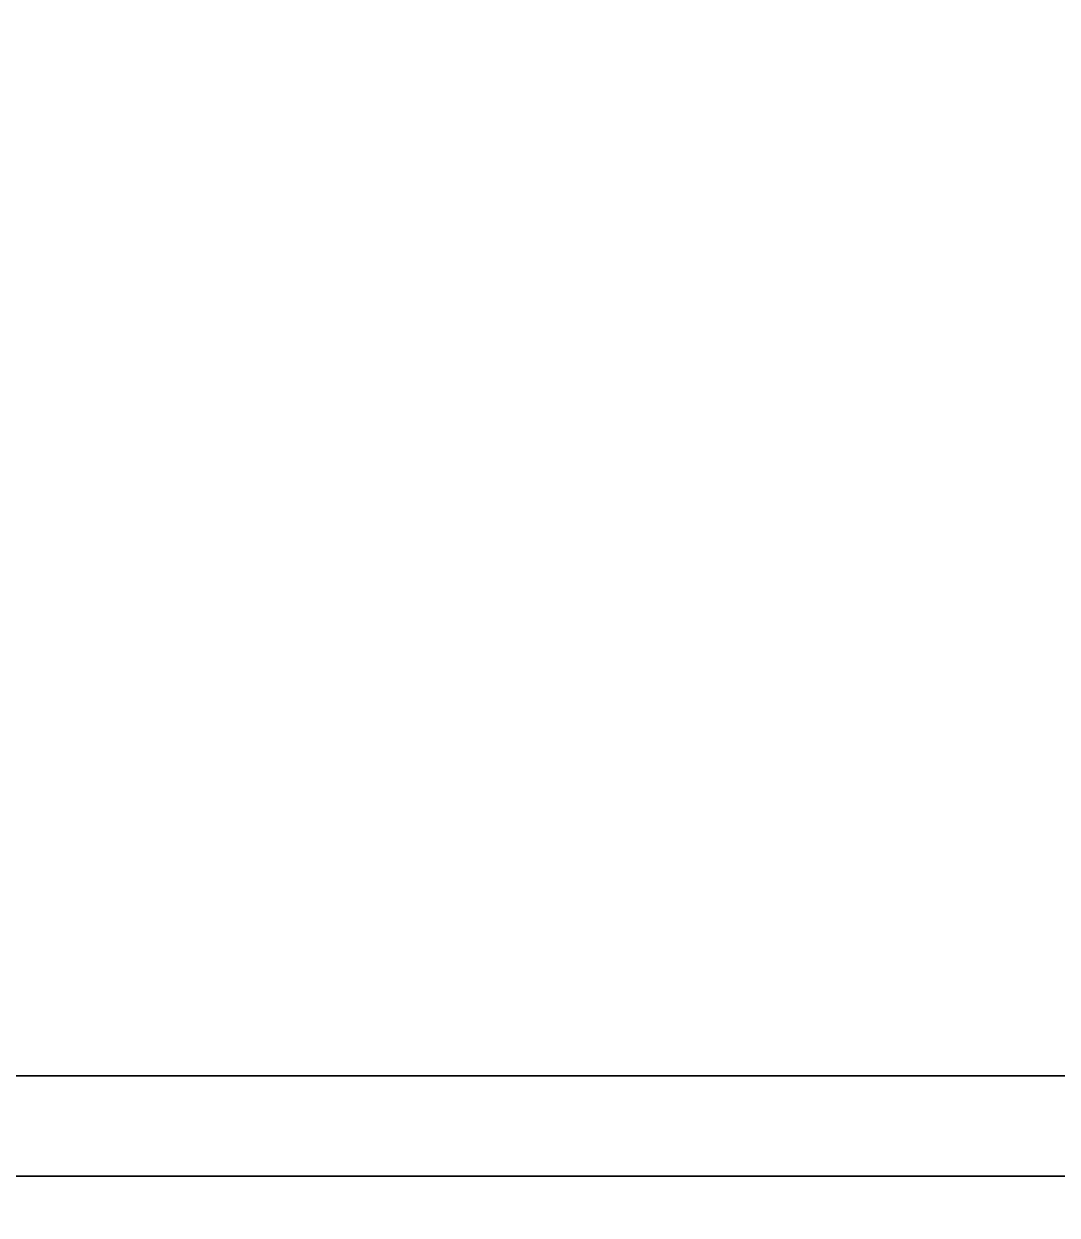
# Model space of a CAD drawing. Extents: x 0 to 3344, y -4262 to 0.
# Drawn here: x 2787.9 to 2973.3, y -2539 to -2325.3 of the extents above; entities that cross this region are included whole.
import ezdxf

# ---------------------------------------------------------------- set-up
doc = ezdxf.new("R2010")
doc.units = 0
for name, color, linetype in [('LAYER0', 7, 'CONTINUOUS'), ('LAYER1', 7, 'CONTINUOUS'), ('LAYER250', 7, 'CONTINUOUS'), ('LAYER336', 7, 'CONTINUOUS'), ('LAYER337', 7, 'CONTINUOUS'), ('LAYER339', 7, 'CONTINUOUS'), ('LAYER356', 7, 'CONTINUOUS'), ('LAYER357', 7, 'CONTINUOUS')]:
    doc.layers.add(name, color=color, linetype=linetype)

msp = doc.modelspace()

# ---------------------------------------------------------------- linework, layer by layer
at = {"layer": 'LAYER0', "invisible_edges": 1}
for points in [[(18, -0.0034, 0.0981), (3344, -4262.003, 0.0981), (0, -4262.003, 0.0981), (18, -0.0034, 0.0981)], [(3344, -4262.003, 5.0981), (18, -0.0034, 5.0981), (0, -4262.003, 5.0981), (3344, -4262.003, 5.0981)], [(3344, -4262.003, 0.0981), (18, -0.0034, 0.0981), (3344, -0.0034, 0.0981), (3344, -4262.003, 0.0981)], [(18, -0.0034, 5.0981), (3344, -4262.003, 5.0981), (3344, -0.0034, 5.0981), (18, -0.0034, 5.0981)]]:
    msp.add_3dface(points, dxfattribs=at)
at = {"layer": 'LAYER250', "invisible_edges": 1}
for points in [[(3194.003, -2532, 5.0981), (2614.003, -2550, 5.0981), (2614.003, -2532, 5.0981), (3194.003, -2532, 5.0981)], [(2614.003, -2550, 5.0981), (3194.003, -2532, 5.0981), (3194.003, -2550, 5.0981), (2614.003, -2550, 5.0981)], [(3194.003, -2550, 2610.098), (2614.003, -2532, 2610.098), (2614.003, -2550, 2610.098), (3194.003, -2550, 2610.098)], [(2614.003, -2532, 2610.098), (3194.003, -2550, 2610.098), (3194.003, -2532, 2610.098), (2614.003, -2532, 2610.098)], [(2614.003, -2532, 2610.098), (3194.003, -2532, 5.0981), (2614.003, -2532, 5.0981), (2614.003, -2532, 2610.098)], [(3194.003, -2532, 5.0981), (2614.003, -2532, 2610.098), (3194.003, -2532, 2610.098), (3194.003, -2532, 5.0981)]]:
    msp.add_3dface(points, dxfattribs=at)
at = {"layer": 'LAYER336', "invisible_edges": 1}
for points in [[(3194.003, -2514, 5.0981), (2634.003, -2532, 5.0981), (2634.003, -2514, 5.0981), (3194.003, -2514, 5.0981)], [(2634.003, -2532, 5.0981), (3194.003, -2514, 5.0981), (3194.003, -2532, 5.0981), (2634.003, -2532, 5.0981)], [(3194.003, -2532, 2187.098), (2634.003, -2514, 2187.098), (2634.003, -2532, 2187.098), (3194.003, -2532, 2187.098)], [(2634.003, -2514, 2187.098), (3194.003, -2532, 2187.098), (3194.003, -2514, 2187.098), (2634.003, -2514, 2187.098)], [(2634.003, -2514, 2187.098), (3194.003, -2514, 5.0981), (2634.003, -2514, 5.0981), (2634.003, -2514, 2187.098)], [(3194.003, -2514, 5.0981), (2634.003, -2514, 2187.098), (3194.003, -2514, 2187.098), (3194.003, -2514, 5.0981)], [(3194.003, -2532, 2187.098), (2634.003, -2532, 5.0981), (3194.003, -2532, 5.0981), (3194.003, -2532, 2187.098)], [(2634.003, -2532, 5.0981), (3194.003, -2532, 2187.098), (2634.003, -2532, 2187.098), (2634.003, -2532, 5.0981)]]:
    msp.add_3dface(points, dxfattribs=at)
at = {"layer": 'LAYER337', "invisible_edges": 1}
for points in [[(3194.003, -2532, 2187.098), (2634.003, -1730, 2187.098), (3194.003, -1730, 2187.098), (3194.003, -2532, 2187.098)], [(2634.003, -1730, 2187.098), (3194.003, -2532, 2187.098), (2634.003, -2532, 2187.098), (2634.003, -1730, 2187.098)], [(2634.003, -2532, 2205.098), (3194.003, -1730, 2205.098), (2634.003, -1730, 2205.098), (2634.003, -2532, 2205.098)], [(3194.003, -1730, 2205.098), (2634.003, -2532, 2205.098), (3194.003, -2532, 2205.098), (3194.003, -1730, 2205.098)], [(3194.003, -2532, 2187.098), (2634.003, -2532, 2205.098), (2634.003, -2532, 2187.098), (3194.003, -2532, 2187.098)], [(2634.003, -2532, 2205.098), (3194.003, -2532, 2187.098), (3194.003, -2532, 2205.098), (2634.003, -2532, 2205.098)]]:
    msp.add_3dface(points, dxfattribs=at)
at = {"layer": 'LAYER339', "invisible_edges": 1}
for points in [[(3194.003, -2514, 2205.098), (2614.003, -2514, 2610.098), (3194.003, -2514, 2610.098), (3194.003, -2514, 2205.098)], [(2614.003, -2514, 2610.098), (3194.003, -2514, 2205.098), (2614.003, -2514, 2205.098), (2614.003, -2514, 2610.098)], [(3194.003, -2514, 2205.098), (2614.003, -2532, 2205.098), (2614.003, -2514, 2205.098), (3194.003, -2514, 2205.098)], [(2614.003, -2532, 2205.098), (3194.003, -2514, 2205.098), (3194.003, -2532, 2205.098), (2614.003, -2532, 2205.098)], [(3194.003, -2532, 2610.098), (2614.003, -2514, 2610.098), (2614.003, -2532, 2610.098), (3194.003, -2532, 2610.098)], [(2614.003, -2514, 2610.098), (3194.003, -2532, 2610.098), (3194.003, -2514, 2610.098), (2614.003, -2514, 2610.098)], [(2614.003, -2532, 2205.098), (3194.003, -2532, 2610.098), (2614.003, -2532, 2610.098), (2614.003, -2532, 2205.098)], [(3194.003, -2532, 2610.098), (2614.003, -2532, 2205.098), (3194.003, -2532, 2205.098), (3194.003, -2532, 2610.098)]]:
    msp.add_3dface(points, dxfattribs=at)
at = {"layer": 'LAYER356', "invisible_edges": 1}
for points in [[(3194.003, -2514, 2206.098), (2614.003, -1748, 2206.098), (3194.003, -1748, 2206.098), (3194.003, -2514, 2206.098)], [(2614.003, -1748, 2206.098), (3194.003, -2514, 2206.098), (2614.003, -2514, 2206.098), (2614.003, -1748, 2206.098)], [(2614.003, -2514, 2224.098), (3194.003, -1748, 2224.098), (2614.003, -1748, 2224.098), (2614.003, -2514, 2224.098)], [(3194.003, -1748, 2224.098), (2614.003, -2514, 2224.098), (3194.003, -2514, 2224.098), (3194.003, -1748, 2224.098)], [(3194.003, -2514, 2206.098), (2614.003, -2514, 2224.098), (2614.003, -2514, 2206.098), (3194.003, -2514, 2206.098)], [(2614.003, -2514, 2224.098), (3194.003, -2514, 2206.098), (3194.003, -2514, 2224.098), (2614.003, -2514, 2224.098)]]:
    msp.add_3dface(points, dxfattribs=at)
at = {"layer": 'LAYER357', "invisible_edges": 1}
for points in [[(3194.003, -1748, 2609.098), (2614.003, -2514, 2609.098), (3194.003, -2514, 2609.098), (3194.003, -1748, 2609.098)], [(2614.003, -2514, 2609.098), (3194.003, -1748, 2609.098), (2614.003, -1748, 2609.098), (2614.003, -2514, 2609.098)], [(2614.003, -1748, 2591.098), (3194.003, -2514, 2591.098), (2614.003, -2514, 2591.098), (2614.003, -1748, 2591.098)], [(3194.003, -2514, 2591.098), (2614.003, -1748, 2591.098), (3194.003, -1748, 2591.098), (3194.003, -2514, 2591.098)], [(3194.003, -2514, 2591.098), (2614.003, -2514, 2609.098), (2614.003, -2514, 2591.098), (3194.003, -2514, 2591.098)], [(2614.003, -2514, 2609.098), (3194.003, -2514, 2591.098), (3194.003, -2514, 2609.098), (2614.003, -2514, 2609.098)]]:
    msp.add_3dface(points, dxfattribs=at)

# ---------------------------------------------------------------- meshes
at = {"layer": 'LAYER1'}
mesh = msp.add_polymesh((5, 2), dxfattribs=at)
for k, corner in enumerate([(168.0046, -150, 2680.098), (168.0046, -4112, 2680.098), (3194.004, -150, 2680.098), (168.0046, -150, 2680.098), (3194.004, -4112, 2680.098), (3194.004, -150, 2680.098), (168.0046, -4112, 2680.098), (3194.004, -4112, 2680.098), (18.0046, -4262, 2680.098), (3344.004, -4262, 2680.098)]):
    mesh.set_mesh_vertex(divmod(k, 2), corner)

doc.saveas('drawing.dxf')
